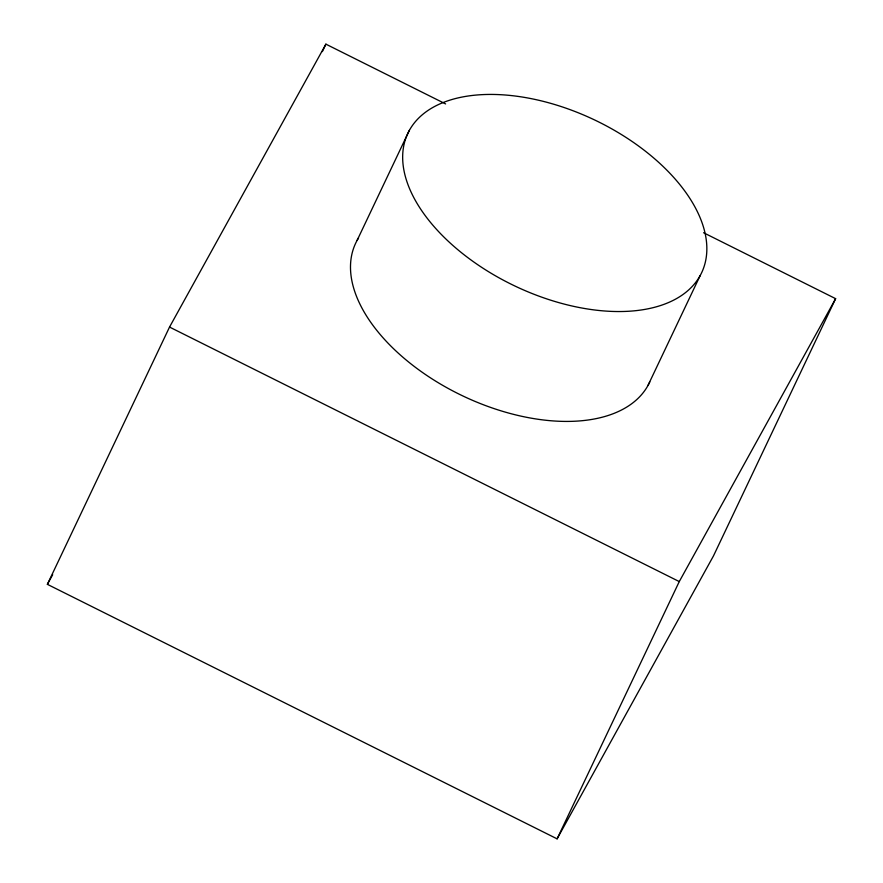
<?xml version="1.0" encoding="UTF-8"?>
<svg xmlns="http://www.w3.org/2000/svg" width="883" height="883" viewBox="0 0 883 883"><rect width="100%" height="100%" fill="white"/><g stroke="black" fill="none" stroke-linecap="round" stroke-linejoin="round"><path stroke-width="1.32" d="M703.563 232.726L835.627 298.664L713.464 555.937L557.107 838.85L47.373 584.336L169.536 327.063L325.893 44.15L445.617 103.929M322.361 51.611L325.893 44.15M357.174 240.264L409.348 130.386M647.99 385.463L700.164 275.584A162.593 92.097 25.4 0 0 520.683 96.788A162.593 92.097 25.4 0 0 443.421 236.578A162.593 92.097 25.4 0 0 700.164 275.584M557.107 838.85L679.27 581.577L835.627 298.664M47.373 584.336L52.693 574.712M169.536 327.063L679.27 581.577M649.789 381.897A162.593 92.097 25.4 0 1 459.028 394.094A162.593 92.097 25.4 0 1 358.52 237.969"/></g></svg>
